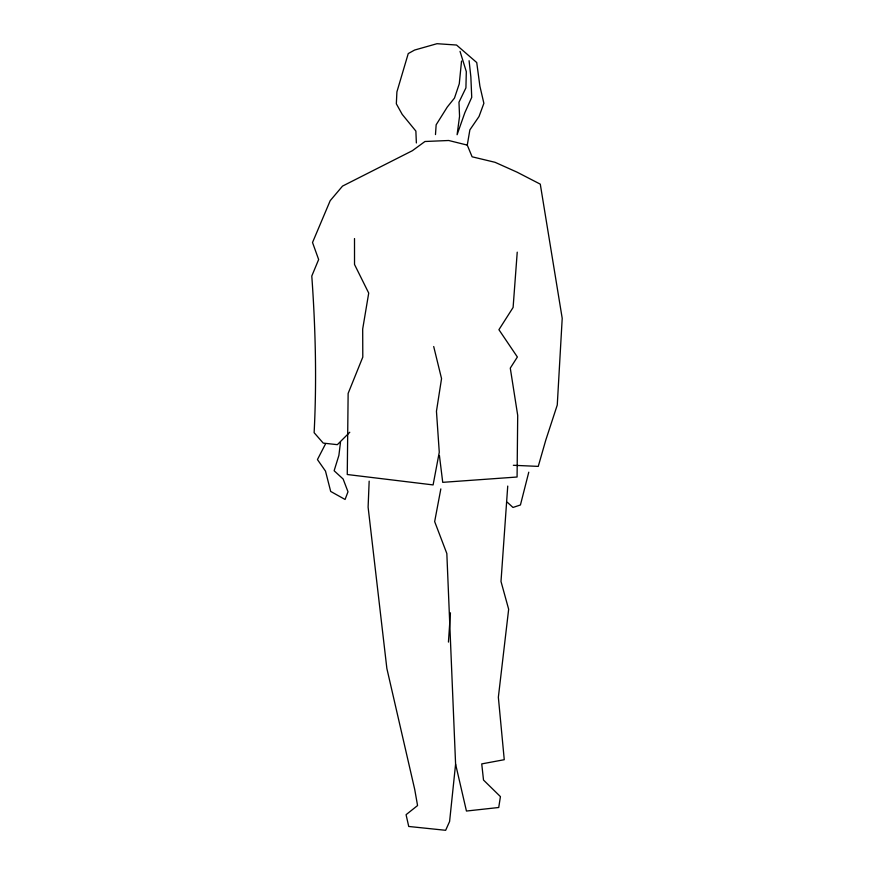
<?xml version="1.0" encoding="UTF-8"?>
<svg xmlns="http://www.w3.org/2000/svg" width="874" height="874" viewBox="0 0 874 874"><rect width="100%" height="100%" fill="white"/><g stroke="black" fill="none" stroke-linecap="round" stroke-linejoin="round"><path stroke-width="1.31" d="M369.167 481.148L368.107 507.139L386.865 668.49L414.724 789.462L417.564 805.555L406.071 814.688L408.726 826.465L445.653 830.3L449.597 821.484L455.594 764.149L446.833 553.515L434.662 521.603L440.835 488.905M435.481 134.574L436.148 124.807L447.28 107.043L454.469 98.085L459.265 83.828L461.538 61.038M448.438 642.084L450.438 612.816M507.739 486.064L500.999 581.472L508.657 609.254L498.355 697.255L504.254 759.703L481.738 763.898L483.508 780.045L500.431 796.618L498.726 807.5L466.443 811.039L455.594 764.149M517.233 252.16L513.104 307.462L498.923 329.695L517.375 357.007L510.285 368.118L517.703 415.368L517.08 477.018L442.725 482.339L439.414 455.463M340.489 442.375L338.883 455.42L334.13 470.747L343.132 479.018L347.994 491.778L345.077 499.469L330.689 491.439L325.499 471.119L317.437 459.571L325.423 444.101M513.344 465.285L538.253 466.388L545.78 440.125L557.262 405.033L562.211 318.344L540.285 184.152L517.08 172.178L495.034 162.302L472.102 156.796L467.273 145.106L469.873 129.865L479.028 116.504L483.879 103.318L479.902 86.198L476.734 62.546L456.534 45.033L437.011 43.7L414.582 50.058L408.245 53.576L396.905 91.89L396.337 103.809L402.193 114.363L415.871 131.078L416.374 142.954M528.77 472.189L520.434 504.975L512.972 507.455L507.346 502.288M349.786 432.248L337.342 444.669L323.227 443.107L314.127 432.685C316.825 380.463 315.525 328.231 311.789 276.042L318.649 259.534L312.521 242.502L330.197 200.67L342.542 186.086L412.386 150.689L424.961 141.501L448.701 140.495L467.273 145.106M460.041 51.369L466.312 71.635L465.918 87.87L458.97 102.225L459.56 116.253L457.102 134.727L464.815 112.779L471.731 97.353L470.857 76.846L469.087 60.71M433.701 346.519L441.545 378.617L436.454 411.261L439.272 452.219L433.1 484.917L347.262 474.516L348.136 393.409L362.797 357.105L362.688 329.006L368.719 293.074L354.527 264.494L354.505 238.547"/></g></svg>
